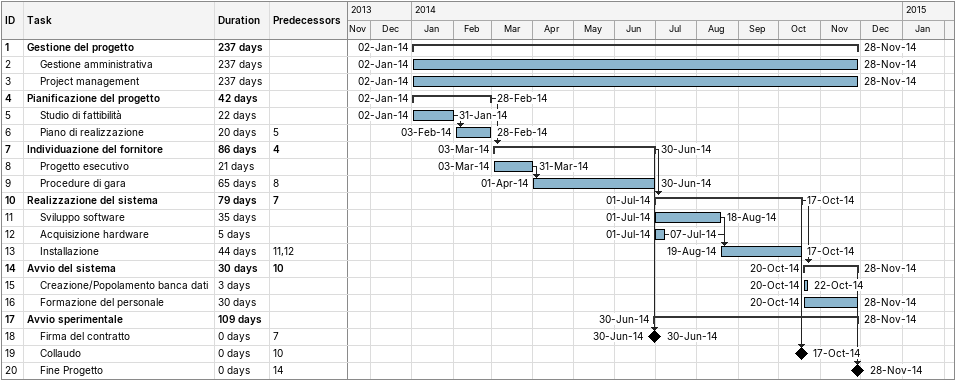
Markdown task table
| ID | Level | Task | Duration | Start | Finish | Predecessors |
|---|---|---|---|---|---|---|
| 1 | 1 | **Gestione del progetto** | 237d | 2014-01-02 | 2014-11-28 |  |
| 2 | 2 | Gestione amministrativa | 237d | 2014-01-02 | 2014-11-28 |  |
| 3 | 2 | Project management | 237d | 2014-01-02 | 2014-11-28 |  |
| 4 | 1 | **Pianificazione del progetto** | 42d | 2014-01-02 | 2014-02-28 |  |
| 5 | 2 | Studio di fattibilità | 22d | 2014-01-02 | 2014-01-31 |  |
| 6 | 2 | Piano di realizzazione | 20d | 2014-02-03 | 2014-02-28 | 5 |
| 7 | 1 | **Individuazione del fornitore** | 86d | 2014-03-03 | 2014-06-30 | 4 |
| 8 | 2 | Progetto esecutivo | 21d | 2014-03-03 | 2014-03-31 |  |
| 9 | 2 | Procedure di gara | 65d | 2014-04-01 | 2014-06-30 | 8 |
| 10 | 1 | **Realizzazione del sistema** | 79d | 2014-07-01 | 2014-10-17 | 7 |
| 11 | 2 | Sviluppo software | 35d | 2014-07-01 | 2014-08-18 |  |
| 12 | 2 | Acquisizione hardware | 5d | 2014-07-01 | 2014-07-07 |  |
| 13 | 2 | Installazione | 44d | 2014-08-19 | 2014-10-17 | 11, 12 |
| 14 | 1 | **Avvio del sistema** | 30d | 2014-10-20 | 2014-11-28 | 10 |
| 15 | 2 | Creazione/Popolamento banca dati | 3d | 2014-10-20 | 2014-10-22 |  |
| 16 | 2 | Formazione del personale | 30d | 2014-10-20 | 2014-11-28 |  |
| 17 | 1 | **Avvio sperimentale** | 109d | 2014-06-30 | 2014-11-28 |  |
| 18 | 2 | Firma del contratto | 0d | 2014-06-30 | 2014-06-30 | 7 |
| 19 | 2 | Collaudo | 0d | 2014-10-17 | 2014-10-17 | 10 |
| 20 | 2 | Fine Progetto | 0d | 2014-11-28 | 2014-11-28 | 14 |
